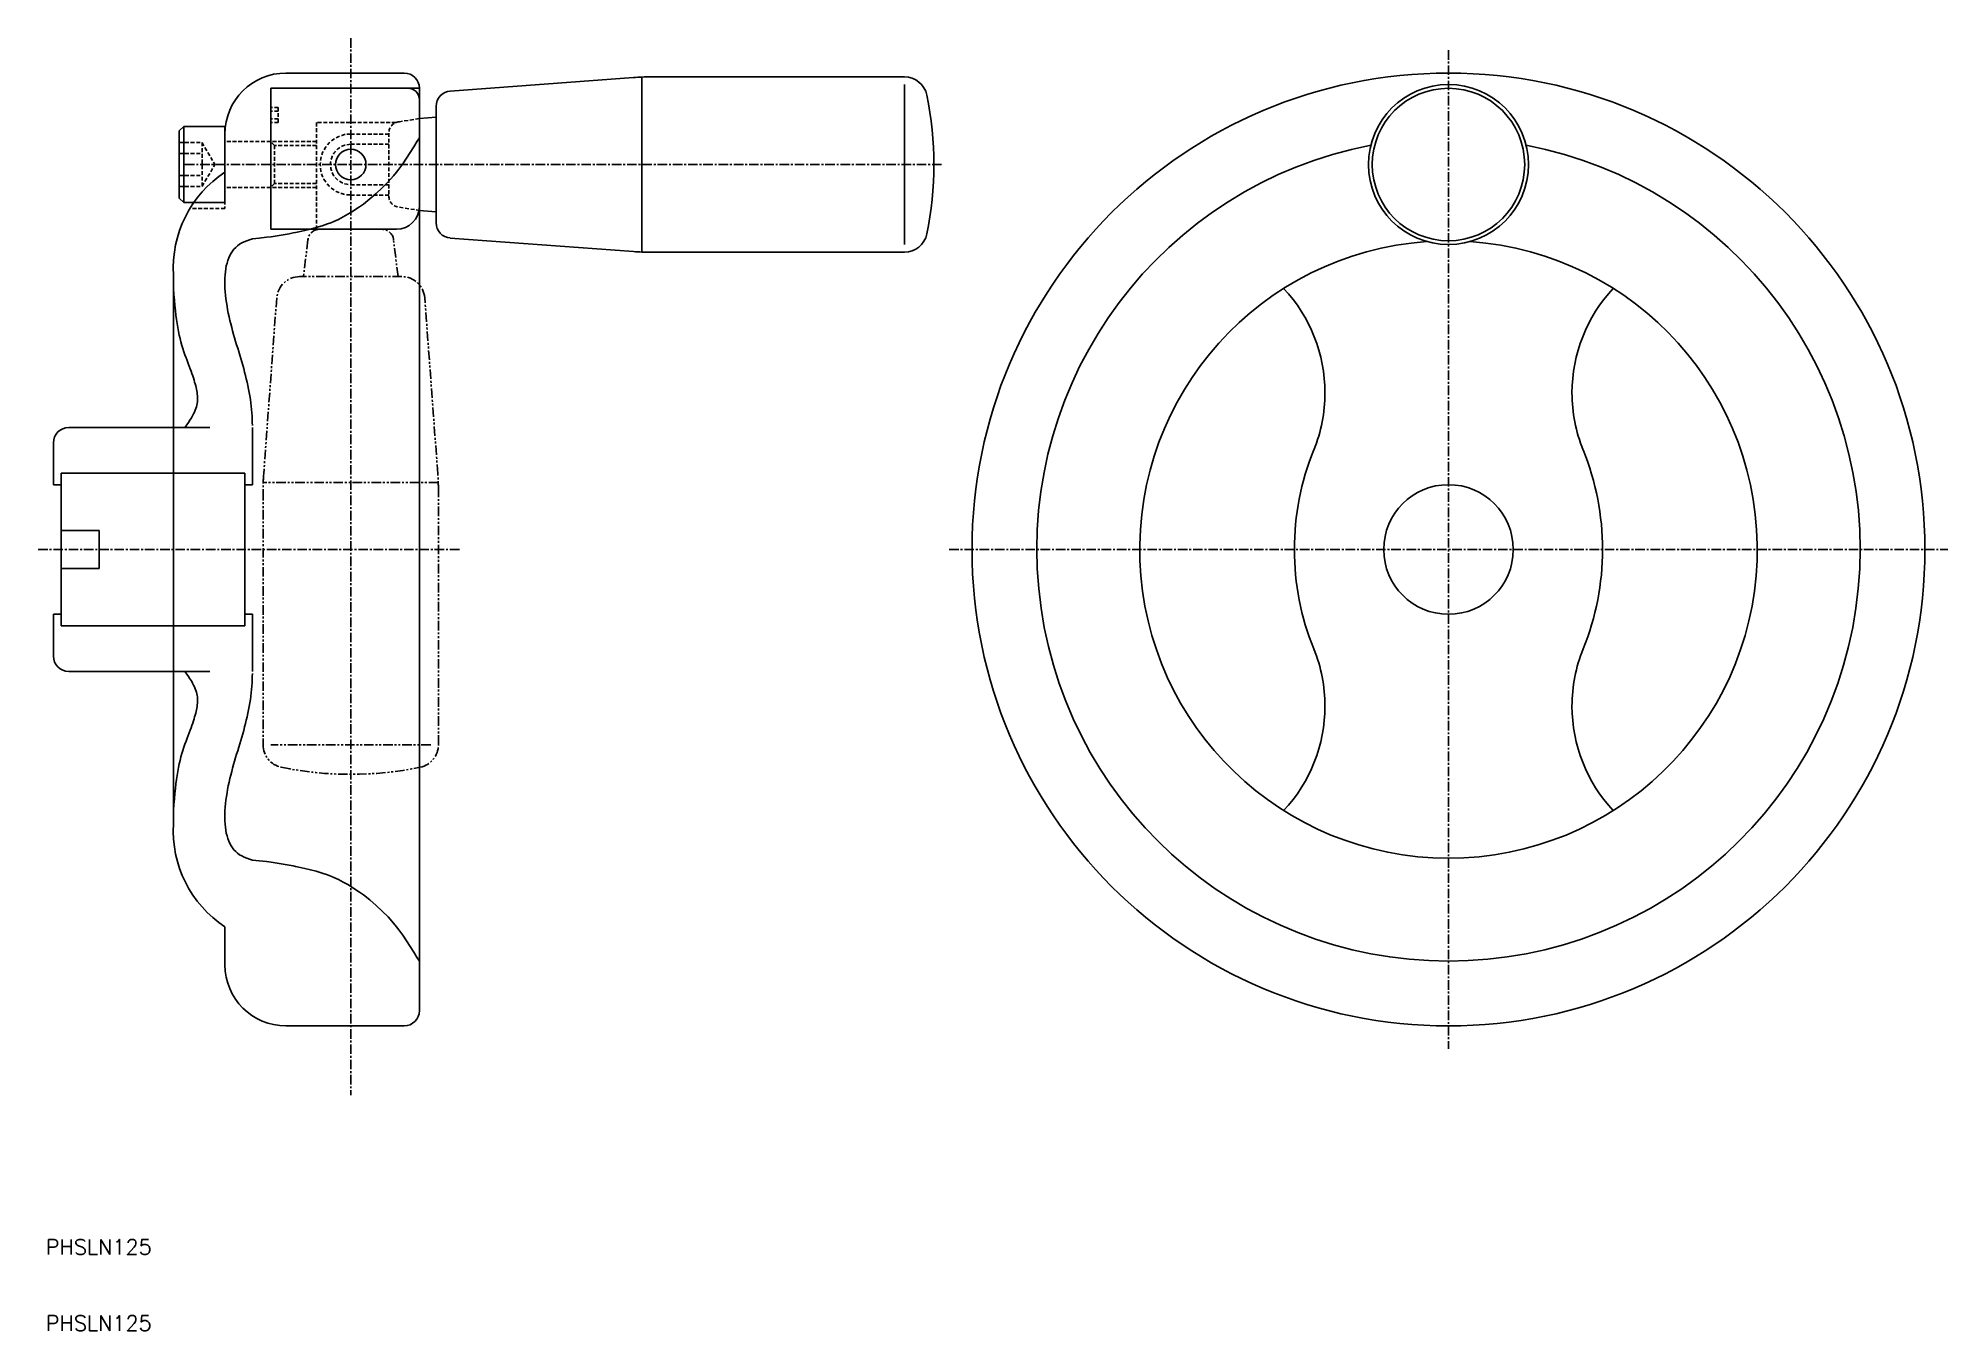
# Model space of a CAD drawing. Extents: x 9 to 260, y 10 to 180.
import ezdxf

# ---------------------------------------------------------------- set-up
doc = ezdxf.new("R2010")
doc.units = 0
doc.header["$MEASUREMENT"] = 0
for name, pattern in [('CENTER', [2, 1.25, -0.25, 0.25, -0.25]), ('DASHED', [0.75, 0.5, -0.25]), ('PHANTOM', [2.5, 1.25, -0.25, 0.25, -0.25, 0.25, -0.25])]:
    doc.linetypes.add(name, pattern=pattern)
doc.layers.get('0').update_dxf_attribs({"linetype": 'CONTINUOUS'})
doc.layers.add('CENTER', color=1, linetype='CENTER')
doc.styles.get("Standard").update_dxf_attribs({"font": 'txt.shx'})

msp = doc.modelspace()

# ---------------------------------------------------------------- linework, layer by layer
at = {"color": 7, "linetype": 'Continuous'}
for p, q in [((39.5, 154.5), (39.5, 173)), ((57.5, 173), (39.5, 173)), ((59, 173), (39.5, 173)), ((41.5, 175), (54, 175)), ((57, 175), (41.5, 175)), ((59, 52), (59, 173)), ((87.09, 174.42), (63.05, 172.64)), ((88.2, 174.48), (88.2, 151.52)), ((122.63, 174.5), (89.31, 174.5)), ((122.63, 173.5), (122.63, 152.5)), ((59, 171.5), (59, 157.5)), ((61.2, 170.64), (61.2, 155.36)), ((28.1, 168), (27.5, 167.4)), ((28.1, 168), (28.1, 158)), ((28.1, 168), (33.5, 168)), ((29.45, 168), (29.45, 168)), ((33.5, 168), (33.5, 158)), ((61.2, 169.2), (59, 169.02)), ((27.5, 167.4), (27.5, 158.6)), ((33.5, 167), (33.5, 162)), ((58.73, 166.06), (58.27, 165.31)), ((59, 166.5), (58.73, 166.06)), ((56.83, 163.11), (56.31, 162.4)), ((57.33, 163.83), (56.83, 163.11)), ((57.81, 164.57), (57.33, 163.83)), ((58.27, 165.31), (57.81, 164.57)), ((54.89, 160.71), (54.14, 159.93)), ((55.6, 161.52), (54.89, 160.71)), ((56, 162), (55.6, 161.52)), ((56.31, 162.4), (56, 162)), ((28.1, 158), (27.5, 158.6)), ((28.1, 158), (33.5, 158)), ((51.67, 157.82), (51.16, 157.45)), ((52.52, 158.48), (51.67, 157.82)), ((53.35, 159.19), (52.52, 158.48)), ((54.14, 159.93), (53.35, 159.19)), ((47.39, 155.37), (46.97, 155.2)), ((47.77, 155.52), (47.39, 155.37)), ((48.4, 155.81), (47.77, 155.52)), ((49.02, 156.13), (48.4, 155.81)), ((49.64, 156.47), (49.02, 156.13)), ((50.24, 156.83), (49.64, 156.47)), ((50.82, 157.22), (50.24, 156.83)), ((51.16, 157.45), (50.82, 157.22)), ((58.96, 156.99), (61.2, 156.8)), ((36.02, 152.87), (35.7, 152.71)), ((36.35, 153.01), (36.02, 152.87)), ((36.71, 153.14), (36.35, 153.01)), ((37.1, 153.25), (36.71, 153.14)), ((38, 153.34), (37.1, 153.25)), ((38.97, 153.45), (38, 153.34)), ((39.54, 153.52), (38.97, 153.45)), ((39.5, 154.5), (56, 154.5)), ((39.84, 153.57), (39.54, 153.52)), ((40.36, 153.65), (39.84, 153.57)), ((40.88, 153.73), (40.36, 153.65)), ((41.4, 153.82), (40.88, 153.73)), ((41.92, 153.92), (41.4, 153.82)), ((42.44, 154.02), (41.92, 153.92)), ((42.74, 154.08), (42.44, 154.02)), ((43.19, 154.17), (42.74, 154.08)), ((43.96, 154.34), (43.19, 154.17)), ((44.72, 154.52), (43.96, 154.34)), ((45.48, 154.72), (44.72, 154.52)), ((46.23, 154.95), (45.48, 154.72)), ((46.97, 155.2), (46.23, 154.95)), ((63.05, 153.36), (87.09, 151.58)), ((33.87, 150.43), (33.77, 150.08)), ((34, 150.76), (33.87, 150.43)), ((34.14, 151.08), (34, 150.76)), ((34.3, 151.37), (34.14, 151.08)), ((34.48, 151.65), (34.3, 151.37)), ((34.68, 151.9), (34.48, 151.65)), ((34.91, 152.13), (34.68, 151.9)), ((35.15, 152.34), (34.91, 152.13)), ((35.42, 152.54), (35.15, 152.34)), ((35.7, 152.71), (35.42, 152.54)), ((89.31, 151.5), (122.63, 151.5)), ((26.75, 148.5), (26.75, 76.5)), ((33.49, 148.09), (33.48, 147.66)), ((33.51, 148.52), (33.49, 148.09)), ((33.55, 148.93), (33.51, 148.52)), ((33.61, 149.33), (33.55, 148.93)), ((33.68, 149.71), (33.61, 149.33)), ((33.77, 150.08), (33.68, 149.71)), ((26.75, 146.75), (26.81, 145.94)), ((26.81, 145.94), (26.87, 145.2)), ((33.48, 147.66), (33.48, 147.21)), ((33.48, 147.21), (33.5, 146.76)), ((33.5, 146.76), (33.53, 146.3)), ((33.53, 146.3), (33.57, 145.84)), ((33.57, 145.84), (33.63, 145.37)), ((33.63, 145.37), (33.69, 144.91)), ((26.87, 145.2), (26.93, 144.5)), ((26.93, 144.5), (27, 143.86)), ((27, 143.86), (27.07, 143.25)), ((27.07, 143.25), (27.14, 142.68)), ((33.69, 144.91), (33.77, 144.44)), ((33.77, 144.44), (33.85, 143.97)), ((33.85, 143.97), (33.94, 143.49)), ((33.94, 143.49), (34.04, 143.03)), ((34.04, 143.03), (34.15, 142.56)), ((27.14, 142.68), (27.22, 142.13)), ((27.22, 142.13), (27.31, 141.61)), ((27.31, 141.61), (27.4, 141.11)), ((27.4, 141.11), (27.5, 140.63)), ((27.5, 140.63), (27.61, 140.17)), ((34.15, 142.56), (34.27, 142.09)), ((34.27, 142.09), (34.38, 141.63)), ((34.38, 141.63), (34.51, 141.17)), ((34.51, 141.17), (34.64, 140.71)), ((34.64, 140.71), (34.77, 140.25)), ((27.61, 140.17), (27.73, 139.72)), ((27.73, 139.72), (27.85, 139.28)), ((27.85, 139.28), (27.98, 138.86)), ((27.98, 138.86), (28.11, 138.44)), ((28.11, 138.44), (28.25, 138.04)), ((28.25, 138.04), (28.39, 137.65)), ((34.77, 140.25), (34.9, 139.8)), ((34.9, 139.8), (35.03, 139.35)), ((35.03, 139.35), (35.17, 138.9)), ((35.17, 138.9), (35.3, 138.45)), ((35.3, 138.45), (35.44, 138.01)), ((35.44, 138.01), (35.57, 137.56)), ((28.39, 137.65), (28.54, 137.27)), ((28.54, 137.27), (28.69, 136.9)), ((28.54, 137.27), (28.69, 136.9)), ((28.69, 136.9), (28.82, 136.55)), ((28.82, 136.55), (28.95, 136.21)), ((28.95, 136.21), (29.06, 135.89)), ((29.06, 135.89), (29.17, 135.58)), ((29.17, 135.58), (29.27, 135.29)), ((29.27, 135.29), (29.36, 135)), ((35.57, 137.56), (35.7, 137.12)), ((35.7, 137.12), (35.83, 136.67)), ((35.83, 136.67), (35.96, 136.23)), ((35.96, 136.23), (36.08, 135.78)), ((36.08, 135.78), (36.19, 135.34)), ((36.19, 135.34), (36.3, 134.89)), ((29.36, 135), (29.45, 134.73)), ((29.45, 134.73), (29.52, 134.47)), ((29.52, 134.47), (29.59, 134.22)), ((29.59, 134.22), (29.66, 133.98)), ((29.66, 133.98), (29.72, 133.74)), ((29.72, 133.74), (29.77, 133.52)), ((29.77, 133.52), (29.81, 133.3)), ((29.81, 133.3), (29.84, 133.08)), ((29.84, 133.08), (29.87, 132.87)), ((29.87, 132.87), (29.89, 132.67)), ((36.3, 134.89), (36.41, 134.44)), ((36.41, 134.44), (36.51, 133.99)), ((36.51, 133.99), (36.6, 133.54)), ((36.6, 133.54), (36.68, 133.09)), ((36.68, 133.09), (36.76, 132.64)), ((29.38, 130.28), (29.24, 130.02)), ((29.5, 130.53), (29.38, 130.28)), ((29.6, 130.77), (29.5, 130.53)), ((29.68, 131), (29.6, 130.77)), ((29.75, 131.22), (29.68, 131)), ((29.81, 131.43), (29.75, 131.22)), ((29.85, 131.64), (29.81, 131.43)), ((29.88, 131.85), (29.85, 131.64)), ((29.9, 132.06), (29.88, 131.85)), ((29.89, 132.67), (29.9, 132.46)), ((29.9, 132.46), (29.9, 132.26)), ((29.9, 132.26), (29.9, 132.06)), ((36.76, 132.64), (36.83, 132.19)), ((36.83, 132.19), (36.89, 131.74)), ((36.89, 131.74), (36.95, 131.29)), ((36.95, 131.29), (36.99, 130.85)), ((36.99, 130.85), (37.03, 130.42)), ((37.03, 130.42), (37.06, 129.99)), ((31.5, 128.5), (13, 128.5)), ((28.5, 128.84), (28.25, 128.5)), ((28.72, 129.16), (28.5, 128.84)), ((28.91, 129.46), (28.72, 129.16)), ((29.09, 129.75), (28.91, 129.46)), ((29.24, 130.02), (29.09, 129.75)), ((37.06, 129.99), (37.08, 129.57)), ((37.08, 129.57), (37.09, 129.16)), ((37.09, 129.16), (37.1, 128.77)), ((37.1, 128.5), (37.1, 121)), ((11, 121), (11, 126.5)), ((11, 121), (12, 121)), ((12, 102.5), (12, 122.5)), ((12, 122.5), (36.1, 122.5)), ((36.1, 122.5), (36.1, 102.5)), ((36.1, 121), (37.1, 121)), ((12, 115), (17, 115)), ((17, 115), (17, 110)), ((17, 110), (12, 110)), ((11, 98.5), (11, 104)), ((11, 104), (12, 104)), ((36.1, 104), (37.1, 104)), ((37.1, 104), (37.1, 96.5)), ((12, 102.5), (36.1, 102.5)), ((31.5, 96.5), (13, 96.5)), ((28.5, 96.16), (28.25, 96.5)), ((28.72, 95.84), (28.5, 96.16)), ((28.91, 95.54), (28.72, 95.84)), ((29.09, 95.25), (28.91, 95.54)), ((29.24, 94.98), (29.09, 95.25)), ((37.06, 95.01), (37.08, 95.43)), ((37.08, 95.43), (37.09, 95.84)), ((37.09, 95.84), (37.1, 96.23)), ((29.38, 94.72), (29.24, 94.98)), ((29.5, 94.47), (29.38, 94.72)), ((29.6, 94.23), (29.5, 94.47)), ((29.68, 94), (29.6, 94.23)), ((29.75, 93.78), (29.68, 94)), ((29.81, 93.57), (29.75, 93.78)), ((29.85, 93.36), (29.81, 93.57)), ((29.88, 93.15), (29.85, 93.36)), ((29.9, 92.94), (29.88, 93.15)), ((29.9, 92.74), (29.9, 92.94)), ((29.9, 92.54), (29.9, 92.74)), ((36.76, 92.36), (36.83, 92.81)), ((36.83, 92.81), (36.89, 93.26)), ((36.89, 93.26), (36.95, 93.71)), ((36.95, 93.71), (36.99, 94.15)), ((36.99, 94.15), (37.03, 94.58)), ((37.03, 94.58), (37.06, 95.01)), ((29.36, 90), (29.45, 90.27)), ((29.45, 90.27), (29.52, 90.53)), ((29.52, 90.53), (29.59, 90.78)), ((29.59, 90.78), (29.66, 91.02)), ((29.66, 91.02), (29.72, 91.26)), ((29.72, 91.26), (29.77, 91.48)), ((29.77, 91.48), (29.81, 91.7)), ((29.81, 91.7), (29.84, 91.92)), ((29.84, 91.92), (29.87, 92.13)), ((29.87, 92.13), (29.89, 92.33)), ((29.89, 92.33), (29.9, 92.54)), ((36.3, 90.11), (36.41, 90.56)), ((36.41, 90.56), (36.51, 91.01)), ((36.51, 91.01), (36.6, 91.46)), ((36.6, 91.46), (36.68, 91.91)), ((36.68, 91.91), (36.76, 92.36)), ((28.39, 87.35), (28.54, 87.73)), ((28.54, 87.73), (28.69, 88.1)), ((28.54, 87.73), (28.69, 88.1)), ((28.69, 88.1), (28.82, 88.45)), ((28.82, 88.45), (28.95, 88.79)), ((28.95, 88.79), (29.06, 89.11)), ((29.06, 89.11), (29.17, 89.42)), ((29.17, 89.42), (29.27, 89.71)), ((29.27, 89.71), (29.36, 90)), ((35.57, 87.44), (35.7, 87.88)), ((35.7, 87.88), (35.83, 88.33)), ((35.83, 88.33), (35.96, 88.77)), ((35.96, 88.77), (36.08, 89.22)), ((36.08, 89.22), (36.19, 89.66)), ((36.19, 89.66), (36.3, 90.11)), ((27.61, 84.83), (27.73, 85.28)), ((27.73, 85.28), (27.85, 85.72)), ((27.85, 85.72), (27.98, 86.14)), ((27.98, 86.14), (28.11, 86.56)), ((28.11, 86.56), (28.25, 86.96)), ((28.25, 86.96), (28.39, 87.35)), ((34.77, 84.75), (34.9, 85.2)), ((34.9, 85.2), (35.03, 85.65)), ((35.03, 85.65), (35.17, 86.1)), ((35.17, 86.1), (35.3, 86.55)), ((35.3, 86.55), (35.44, 86.99)), ((35.44, 86.99), (35.57, 87.44)), ((27.14, 82.32), (27.22, 82.87)), ((27.22, 82.87), (27.31, 83.39)), ((27.31, 83.39), (27.4, 83.89)), ((27.4, 83.89), (27.5, 84.37)), ((27.5, 84.37), (27.61, 84.83)), ((34.15, 82.44), (34.27, 82.91)), ((34.27, 82.91), (34.38, 83.37)), ((34.38, 83.37), (34.51, 83.83)), ((34.51, 83.83), (34.64, 84.29)), ((34.64, 84.29), (34.77, 84.75)), ((26.87, 79.8), (26.93, 80.5)), ((26.93, 80.5), (27, 81.14)), ((27, 81.14), (27.07, 81.75)), ((27.07, 81.75), (27.14, 82.32)), ((33.69, 80.09), (33.77, 80.56)), ((33.77, 80.56), (33.85, 81.03)), ((33.85, 81.03), (33.94, 81.51)), ((33.94, 81.51), (34.04, 81.97)), ((34.04, 81.97), (34.15, 82.44)), ((26.75, 78.25), (26.81, 79.06)), ((26.81, 79.06), (26.87, 79.8)), ((33.48, 77.79), (33.5, 78.24)), ((33.48, 77.34), (33.48, 77.79)), ((33.5, 78.24), (33.53, 78.7)), ((33.53, 78.7), (33.57, 79.16)), ((33.57, 79.16), (33.63, 79.63)), ((33.63, 79.63), (33.69, 80.09)), ((33.49, 76.91), (33.48, 77.34)), ((33.51, 76.48), (33.49, 76.91)), ((33.55, 76.07), (33.51, 76.48)), ((33.61, 75.67), (33.55, 76.07)), ((33.68, 75.29), (33.61, 75.67)), ((33.77, 74.92), (33.68, 75.29)), ((33.87, 74.57), (33.77, 74.92)), ((34, 74.24), (33.87, 74.57)), ((34.14, 73.92), (34, 74.24)), ((34.3, 73.63), (34.14, 73.92)), ((34.48, 73.35), (34.3, 73.63)), ((34.68, 73.1), (34.48, 73.35)), ((34.91, 72.87), (34.68, 73.1)), ((35.15, 72.66), (34.91, 72.87)), ((35.42, 72.46), (35.15, 72.66)), ((35.7, 72.29), (35.42, 72.46)), ((36.02, 72.13), (35.7, 72.29)), ((36.35, 71.99), (36.02, 72.13)), ((36.71, 71.86), (36.35, 71.99)), ((37.1, 71.75), (36.71, 71.86)), ((38, 71.66), (37.1, 71.75)), ((38.97, 71.55), (38, 71.66)), ((38.97, 71.55), (38, 71.66)), ((39.54, 71.48), (38.97, 71.55)), ((39.84, 71.43), (39.54, 71.48)), ((40.36, 71.35), (39.84, 71.43)), ((40.88, 71.27), (40.36, 71.35)), ((41.4, 71.18), (40.88, 71.27)), ((41.92, 71.08), (41.4, 71.18)), ((42.44, 70.98), (41.92, 71.08)), ((42.74, 70.92), (42.44, 70.98)), ((43.19, 70.83), (42.74, 70.92)), ((43.96, 70.66), (43.19, 70.83)), ((44.72, 70.48), (43.96, 70.66)), ((45.48, 70.28), (44.72, 70.48)), ((46.23, 70.05), (45.48, 70.28)), ((46.97, 69.8), (46.23, 70.05)), ((47.39, 69.63), (46.97, 69.8)), ((47.77, 69.48), (47.39, 69.63)), ((48.4, 69.19), (47.77, 69.48)), ((49.02, 68.87), (48.4, 69.19)), ((49.64, 68.53), (49.02, 68.87)), ((50.24, 68.17), (49.64, 68.53)), ((50.82, 67.78), (50.24, 68.17)), ((51.16, 67.55), (50.82, 67.78)), ((51.67, 67.18), (51.16, 67.55)), ((52.52, 66.52), (51.67, 67.18)), ((53.35, 65.81), (52.52, 66.52)), ((54.14, 65.07), (53.35, 65.81)), ((33.5, 63), (33.5, 58)), ((54.89, 64.29), (54.14, 65.07)), ((55.6, 63.48), (54.89, 64.29)), ((56, 63), (55.6, 63.48)), ((56.31, 62.6), (56, 63)), ((56.83, 61.89), (56.31, 62.6)), ((57.33, 61.17), (56.83, 61.89)), ((57.81, 60.43), (57.33, 61.17)), ((58.27, 59.69), (57.81, 60.43)), ((58.73, 58.94), (58.27, 59.69)), ((59, 58.5), (58.73, 58.94)), ((57, 50), (41.5, 50))]:
    msp.add_line(p, q, dxfattribs=at)
at = {"color": 3, "linetype": 'DASHED'}
for p, q in [((40.5, 170.5), (39.5, 170.5)), ((40.5, 168.5), (40.5, 170.5)), ((40.5, 170), (39.5, 170)), ((40.5, 169), (39.5, 169)), ((40.5, 168.5), (39.5, 168.5)), ((55.91, 168.5), (45.5, 168.5)), ((45.5, 168.5), (45.5, 154.5)), ((59, 169.02), (56.38, 168.61)), ((27.5, 165.89), (30.5, 165.89)), ((30.5, 165.89), (32.17, 163)), ((30.5, 165.89), (30.5, 160.11)), ((39.5, 166), (33.5, 166)), ((45.5, 166), (39.5, 166)), ((40, 165.5), (39.5, 166)), ((40, 165.5), (40, 160.5)), ((45.5, 165.5), (40, 165.5)), ((55, 167), (50, 167)), ((55, 165.65), (50, 165.65)), ((55, 167.12), (55, 158.88)), ((27.5, 164.44), (30.5, 164.44)), ((30.5, 160.11), (32.17, 163)), ((27.5, 161.56), (30.5, 161.56)), ((33.5, 162), (33.5, 157.25)), ((40, 160.5), (39.5, 160)), ((45.5, 160.5), (40, 160.5)), ((55, 160.35), (50, 160.35)), ((27.5, 160.11), (30.5, 160.11)), ((39.5, 160), (33.5, 160)), ((45.5, 160), (39.5, 160)), ((55, 159), (50, 159)), ((33.5, 157.25), (28.91, 157.25)), ((56.38, 157.39), (58.96, 156.99))]:
    msp.add_line(p, q, dxfattribs=at)
msp.add_line((30.8, 168), (30.8, 168))
at = {"color": 3, "linetype": 'PHANTOM'}
for p, q in [((44.39, 153.12), (43.8, 148.3)), ((56.2, 148.3), (55.61, 153.12)), ((56.71, 148.3), (43.29, 148.3)), ((40.29, 145.52), (38.58, 122.41)), ((61.42, 122.41), (59.71, 145.52)), ((61.48, 121.3), (38.52, 121.3)), ((38.5, 120.19), (38.5, 86.87)), ((61.5, 86.87), (61.5, 120.19)), ((60.5, 86.87), (39.5, 86.87))]:
    msp.add_line(p, q, dxfattribs=at)
at = {"color": 7, "linetype": 'Continuous'}
for centre, radius in [((194, 112.5), 62.5), ((194, 163), 10.5), ((194, 163), 10), ((50, 163), 2), ((194, 112.5), 8.5)]:
    msp.add_circle(centre, radius, dxfattribs=at)
for centre, radius, start, end in [((41.5, 167), 8, 90, 180), ((41.5, 167), 8, 90, 180), ((57, 173), 2, 0, 90), ((57.5, 171.5), 1.5, 0, 90), ((89.31, 144.5), 30, 90, 94.2364), ((122.63, 171.5), 3, 11.6762, 90), ((63.2, 170.64), 2, 94.2364, 180), ((81.5, 163), 45, 348.3238, 11.6762), ((194, 112.5), 54, 100.8779, 79.1221), ((41.72, 149.45), 15, 123.2286, 183.6413), ((41.72, 149.45), 15, 123.2286, 183.6413), ((56, 157.5), 3, 270, 0), ((63.2, 155.36), 2, 180, 265.7636), ((122.63, 154.5), 3, 270, 348.3238), ((194, 112.5), 40.5, 94.057, 85.943), ((89.31, 181.5), 30, 265.7636, 270), ((157.8, 133.05), 20, 0, 43.2046), ((230.2, 133.05), 20, 136.7954, 180), ((157.8, 133.05), 20, 337.974, 0), ((230.2, 133.05), 20, 180, 202.026), ((13, 126.5), 2, 90, 180), ((208.6, 112.5), 34.81, 157.974, 202.026), ((179.4, 112.5), 34.81, 337.974, 22.026), ((13, 98.5), 2, 180, 270), ((157.8, 91.95), 20, 0, 22.026), ((230.2, 91.95), 20, 157.974, 180), ((157.8, 91.95), 20, 316.7954, 0), ((230.2, 91.95), 20, 180, 223.2046), ((41.72, 75.55), 15, 176.3587, 236.7714), ((41.5, 58), 8, 180, 270), ((57, 52), 2, 270, 0)]:
    msp.add_arc(centre, radius, start, end, dxfattribs=at)
at = {"color": 3, "linetype": 'DASHED'}
for centre, radius, start, end in [((56.5, 167.12), 1.5, 94.7636, 180), ((50, 163), 4, 90, 270), ((50, 163), 2.65, 90, 270), ((56.5, 158.88), 1.5, 180, 265.2364)]:
    msp.add_arc(centre, radius, start, end, dxfattribs=at)
at = {"color": 3, "linetype": 'PHANTOM'}
for centre, radius, start, end in [((45.88, 153), 1.5, 90, 175.2364), ((54.12, 153), 1.5, 4.7636, 90), ((43.29, 145.3), 3, 90, 175.7636), ((56.71, 145.3), 3, 4.2364, 90), ((68.5, 120.19), 30, 175.7636, 180), ((31.5, 120.19), 30, 0, 4.2364), ((41.5, 86.87), 3, 180, 258.3238), ((58.5, 86.87), 3, 281.6762, 0), ((50, 128), 45, 258.3238, 281.6762)]:
    msp.add_arc(centre, radius, start, end, dxfattribs=at)
at = {"layer": 'CENTER', "color": 1, "linetype": 'CENTER'}
for p, q in [((50, 179.57), (50, 40.91)), ((194, 178), (194, 47)), ((127.5, 163), (28.14, 163)), ((9, 112.5), (64.5, 112.5)), ((128.5, 112.5), (259.5, 112.5))]:
    msp.add_line(p, q, dxfattribs=at)

# ---------------------------------------------------------------- texts
at = {"color": 7, "linetype": 'Continuous'}
for p in [(10, 20), (10, 10)]:
    msp.add_text('PHSLN125', height=2, dxfattribs=at).set_placement(p)

doc.saveas('drawing.dxf')
